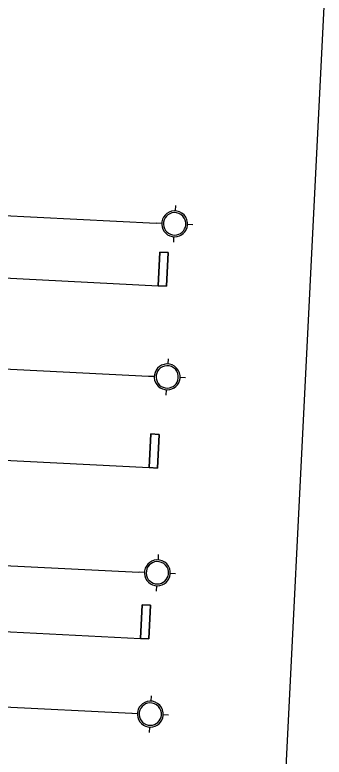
# Model space of a CAD drawing. Extents: x 549999 to 550212, y 1838161 to 1838467.
# Drawn here: x 550180.95 to 550188.84, y 1838343.44 to 1838362.35 of the extents above; entities that cross this region are included whole.
import ezdxf

# ---------------------------------------------------------------- set-up
doc = ezdxf.new("R2010")
doc.units = 0
for name, color, linetype in [('Level 17', 7, 'Continuous'), ('Level 18', 7, 'Continuous'), ('Level 19', 7, 'Continuous'), ('Level 35', 7, 'Continuous'), ('Level 36', 7, 'Continuous')]:
    doc.layers.add(name, color=color, linetype=linetype)

# ---------------------------------------------------------------- blocks, each defined once
blk = doc.blocks.new('GRID_3')
at = {"layer": 'Level 19'}
for p, q in [((0, 0.517), (0, 0.367)), ((-0.517, 0), (-0.367, 0)), ((0.517, 0), (0.367, 0)), ((0, -0.517), (0, -0.367))]:
    blk.add_line(p, q, dxfattribs=at)
for radius, start, end in [(0.367, 86.5906, 185.4173), (0.317, 86.5906, 185.4173), (0.317, 3.4094, 86.5906), (0.367, 3.4094, 86.5906), (0.317, 275.4173, 3.4094), (0.367, 275.4173, 3.4094), (0.367, 185.4173, 275.4173), (0.317, 185.4173, 275.4173)]:
    blk.add_arc((0, 0), radius, start, end, dxfattribs=at)
blk = doc.blocks.new('SECTI3')
at = {"layer": 'Level 17'}
for p, q in [((-0.238, 0), (-0.238, 0.953)), ((-0.238, 0.953), (0, 0.953)), ((0, 0.953), (-0.238, 0.953)), ((-0.238, 0.953), (-0.238, 0)), ((0, 0.953), (0, 0)), ((0, 0), (0, 0.953)), ((0, 0), (-0.238, 0)), ((-0.238, 0), (0, 0))]:
    blk.add_line(p, q, dxfattribs=at)

msp = doc.modelspace()

# ---------------------------------------------------------------- linework, layer by layer
at = {"layer": 'Level 18'}
for p, q in [((550155.428, 1838358.502), (550184.561, 1838357.046)), ((550160.027, 1838354.368), (550184.367, 1838353.151)), ((550165.214, 1838349.102), (550184.117, 1838348.157)), ((550165.034, 1838345.507), (550183.937, 1838344.562))]:
    msp.add_line(p, q, dxfattribs=at)
at = {"layer": 'Level 35'}
msp.add_lwpolyline([(550146.761, 1838335.861), (550187.407, 1838333.829), (550188.844, 1838362.571), (550148.198, 1838364.603)], close=True, dxfattribs=at)
at = {"layer": 'Level 36'}
for p, q in [((550155.568, 1838356.906), (550184.609, 1838355.454)), ((550155.336, 1838352.274), (550184.378, 1838350.822)), ((550155.119, 1838347.919), (550184.16, 1838346.467))]:
    msp.add_line(p, q, dxfattribs=at)

# ---------------------------------------------------------------- block references
at = {"layer": 'Level 17', "xscale": 0.9000000000000004, "yscale": -0.9, "rotation": 177.13800620795936}
for p in [(550184.61, 1838355.45), (550184.38, 1838350.82), (550184.16, 1838346.47)]:
    msp.add_blockref('SECTI3', p, dxfattribs=at)
at = {"layer": 'Level 19', "xscale": 0.9000000000000004, "yscale": 0.9000000000000002, "rotation": -92.86199379204065}
for p in [(550185.03, 1838357.03), (550184.84, 1838353.13), (550184.59, 1838348.14), (550184.41, 1838344.54)]:
    msp.add_blockref('GRID_3', p, dxfattribs=at)

doc.saveas('drawing.dxf')
